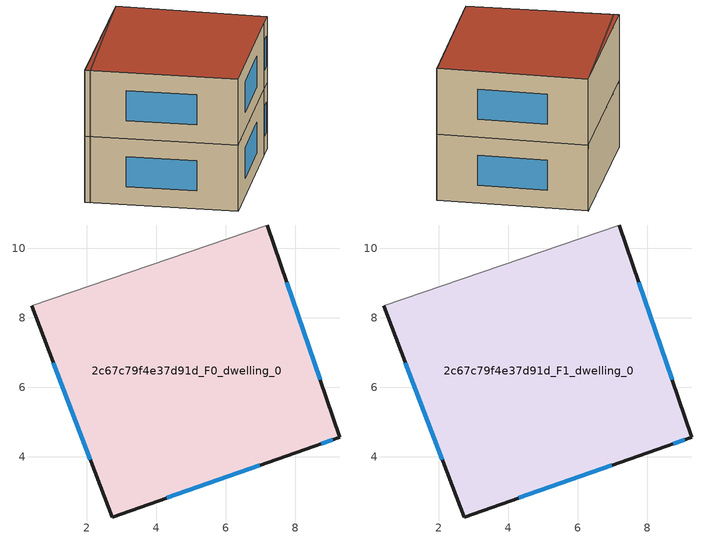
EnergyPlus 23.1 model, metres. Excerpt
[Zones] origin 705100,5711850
2c67c79f4e37d91d_F0_dwelling_0
 floor ground (EU_floor_Construction): 7.19,10.67 9.29,4.55 8.55,4.3 2.72,2.26 0.41,8.35 z0
 wall outside (EU_wall_Construction): 0.41,8.35 2.72,2.26 8.55,4.3 9.29,4.55 7.19,10.67 z0:3
 wall adiabatic (EU_wall_Construction): 7.19,10.67 0.41,8.35 z0:3
 window (EU_Window_Construction): 4.3,2.81 6.97,3.75 / 1.03,6.7 2.1,3.91 / 8.72,6.21 7.76,9.02 / 8.75,4.37 9.09,4.49 z0.81:2.19
2c67c79f4e37d91d_F1_dwelling_0
 floor to 2c67c79f4e37d91d_F0_dwelling_0 (EU_floor_Construction): 7.19,10.67 9.29,4.55 8.55,4.3 2.72,2.26 0.41,8.35 z3
 wall outside (EU_wall_Construction): 0.41,8.35 2.72,2.26 8.55,4.3 9.29,4.55 7.19,10.67 z3:6
 wall adiabatic (EU_wall_Construction): 7.19,10.67 0.41,8.35 z3:6
 window (EU_Window_Construction): 4.3,2.81 6.97,3.75 / 1.03,6.7 2.1,3.91 / 8.72,6.21 7.76,9.02 / 8.75,4.37 9.09,4.49 z3.81:5.19
 roof outside (EU_roof_Construction): 8.55,4.3 9.29,4.55 7.19,10.67 0.41,8.35 2.72,2.26 z6
shading: 7.19,10.67 0.47,8.13 z0:6
[Building]
EU S2 Campaign: North Axis=0; Terrain=City; Solar Distribution=FullExterior
[Site:Location]
London: Latitude=51.5; Longitude=-0.5; Time Zone=0; Elevation=25
[SizingPeriod:WeatherFileDays]
AnnualSizingPeriod: Begin Month=1; Begin Day of Month=1; End Month=12; End Day of Month=31; Day of Week for Start Day=Monday; Use Weather File Daylight Saving Period=No; Use Weather File Rain and Snow Indicators=No
[MATERIAL]
EU_InternalMass_Material: Roughness=MediumRough; Thickness=0.1; Conductivity=1; Density=1800; Specific Heat=900; Thermal Absorptance=0.9; Solar Absorptance=0.7; Visible Absorptance=0.7
[MATERIAL:NOMASS] Roughness=MediumRough; Thermal Absorptance=0.9; Solar Absorptance=0.7; Visible Absorptance=0.7
Name | Thermal Resistance
EU_wall_NoMass | 0.727863
EU_roof_NoMass | 0.773354
EU_floor_NoMass | 1.79329
[WINDOWMATERIAL:SIMPLEGLAZINGSYSTEM]
EU_Window_SimpleGlazing: UFactor=2.58614; Solar Heat Gain Coefficient=0.76; Visible Transmittance=0.76
[CONSTRUCTION]
EU_wall_Construction: EU_wall_NoMass
EU_roof_Construction: EU_roof_NoMass
EU_floor_Construction: EU_floor_NoMass
EU_Window_Construction: EU_Window_SimpleGlazing
EU_InternalMass_Construction: EU_InternalMass_Material
[ZONE] Type=1; Multiplier=1; Ceiling Height=autocalculate; Floor Area=autocalculate; Part of Total Floor Area=Yes
Name | Volume
2c67c79f4e37d91d_F0_dwelling_0 | 137.383
2c67c79f4e37d91d_F1_dwelling_0 | 137.384
[INTERNALMASS] Construction=EU_InternalMass_Construction; Surface Area=45.7943
Name | Zone or ZoneList
2c67c79f4e37d91d_F0_dwelling_0_EU_InternalMass | 2c67c79f4e37d91d_F0_dwelling_0
2c67c79f4e37d91d_F1_dwelling_0_EU_InternalMass | 2c67c79f4e37d91d_F1_dwelling_0
[OTHEREQUIPMENT] Fuel Type=Electricity; Design Level Calculation Method=Watts/Area; Power per Zone Floor Area=1; Fraction Latent=0; Fraction Radiant=0; Fraction Lost=0; Carbon Dioxide Generation Rate=0; EndUse Subcategory=EU_Step8_InternalGains
Name | Zone or ZoneList or Space or SpaceList | Schedule
EU_Step8_InternalGain_2c67c79f4e37d91d_F0_dwelling_0_f000 | 2c67c79f4e37d91d_F0_dwelling_0 | EU_Step8_GainSchedule_2c67c79f4e37d91d_F0_dwelling_0_f000
EU_Step8_InternalGain_2c67c79f4e37d91d_F1_dwelling_0_f000 | 2c67c79f4e37d91d_F1_dwelling_0 | EU_Step8_GainSchedule_2c67c79f4e37d91d_F1_dwelling_0_f000
[ZONEVENTILATION:DESIGNFLOWRATE] Schedule=EU_AlwaysOn; Design Flow Rate Calculation Method=AirChanges/Hour; Air Changes per Hour=0.484901; Ventilation Type=Natural; Fan Pressure Rise=0; Fan Total Efficiency=1; Constant Term Coefficient=1; Temperature Term Coefficient=0; Velocity Term Coefficient=0; Velocity Squared Term Coefficient=0; Minimum Indoor Temperature=-100; Maximum Indoor Temperature=100; Delta Temperature=-100; Minimum Outdoor Temperature=-100; Maximum Outdoor Temperature=100; Maximum Wind Speed=40
Name | Zone or ZoneList or Space or SpaceList
EU_ConstantAir_2c67c79f4e37d91d_F0_dwelling_0 | 2c67c79f4e37d91d_F0_dwelling_0
EU_ConstantAir_2c67c79f4e37d91d_F1_dwelling_0 | 2c67c79f4e37d91d_F1_dwelling_0
[HVACTEMPLATE:THERMOSTAT] Constant Heating Setpoint=20; Constant Cooling Setpoint=50
EU_HeatOnly_2c67c79f4e37d91d_F0_dwelling_0; EU_HeatOnly_2c67c79f4e37d91d_F1_dwelling_0
[HVACTEMPLATE:ZONE:IDEALLOADSAIRSYSTEM] System Availability Schedule=EU_AlwaysOn; Maximum Heating Supply Air Temperature=50; Minimum Cooling Supply Air Temperature=13; Maximum Heating Supply Air Humidity Ratio=0.0156; Minimum Cooling Supply Air Humidity Ratio=0.0077; Heating Limit=NoLimit; Cooling Limit=NoLimit; Heating Availability Schedule=EU_AlwaysOn; Cooling Availability Schedule=EU_CoolingOff; Dehumidification Control Type=ConstantSensibleHeatRatio; Cooling Sensible Heat Ratio=0.7; Dehumidification Setpoint=60; Humidification Control Type=None; Humidification Setpoint=30; Outdoor Air Method=None; Outdoor Air Flow Rate per Person=0.00944; Outdoor Air Flow Rate per Zone Floor Area=0; Outdoor Air Flow Rate per Zone=0; Demand Controlled Ventilation Type=None; Outdoor Air Economizer Type=NoEconomizer; Heat Recovery Type=None; Sensible Heat Recovery Effectiveness=0.7; Latent Heat Recovery Effectiveness=0.65
Name | Template Thermostat
2c67c79f4e37d91d_F0_dwelling_0 | EU_HeatOnly_2c67c79f4e37d91d_F0_dwelling_0
2c67c79f4e37d91d_F1_dwelling_0 | EU_HeatOnly_2c67c79f4e37d91d_F1_dwelling_0
[SIZING:ZONE] Zone Cooling Design Supply Air Temperature Input Method=SupplyAirTemperature; Zone Cooling Design Supply Air Temperature=13; Zone Heating Design Supply Air Temperature Input Method=SupplyAirTemperature; Zone Heating Design Supply Air Temperature=50; Zone Cooling Design Supply Air Humidity Ratio=0.008; Zone Heating Design Supply Air Humidity Ratio=0.008; Cooling Design Air Flow Method=DesignDay; Cooling Design Air Flow Rate=0; Cooling Minimum Air Flow per Zone Floor Area=0.000762; Cooling Minimum Air Flow=0; Cooling Minimum Air Flow Fraction=0.2; Heating Design Air Flow Method=DesignDay; Heating Design Air Flow Rate=0; Heating Maximum Air Flow per Zone Floor Area=0.002032; Heating Maximum Air Flow=0.141576; Heating Maximum Air Flow Fraction=0.3; Account for Dedicated Outdoor Air System=No; Dedicated Outdoor Air System Control Strategy=NeutralSupplyAir; Dedicated Outdoor Air Low Setpoint Temperature for Design=autosize; Dedicated Outdoor Air High Setpoint Temperature for Design=autosize; Zone Load Sizing Method=Sensible Load Only No Latent Load; Zone Latent Cooling Design Supply Air Humidity Ratio Input Method=HumidityRatioDifference; Zone Cooling Design Supply Air Humidity Ratio Difference=0.005; Zone Latent Heating Design Supply Air Humidity Ratio Input Method=HumidityRatioDifference; Zone Humidification Design Supply Air Humidity Ratio Difference=0.005
2c67c79f4e37d91d_F0_dwelling_0; 2c67c79f4e37d91d_F1_dwelling_0
[SCHEDULE:CONSTANT]
Name | Hourly Value
EU_AlwaysOn | 1
EU_CoolingOff | 0
[SCHEDULE:FILE] Column Number=1; Rows to Skip at Top=0; Number of Hours of Data=8760; Column Separator=Comma; Interpolate to Timestep=No; Minutes per Item=60; Adjust Schedule for Daylight Savings=Yes
Name | File
EU_Step8_GainSchedule_2c67c79f4e37d91d_F0_dwelling_0_f000 | ../../schedules/2c67c79f4e37d91d/2c67c79f4e37d91d_F0_dwelling_0_f000_gain.csv
EU_Step8_GainSchedule_2c67c79f4e37d91d_F1_dwelling_0_f000 | ../../schedules/2c67c79f4e37d91d/2c67c79f4e37d91d_F1_dwelling_0_f000_gain.csv
